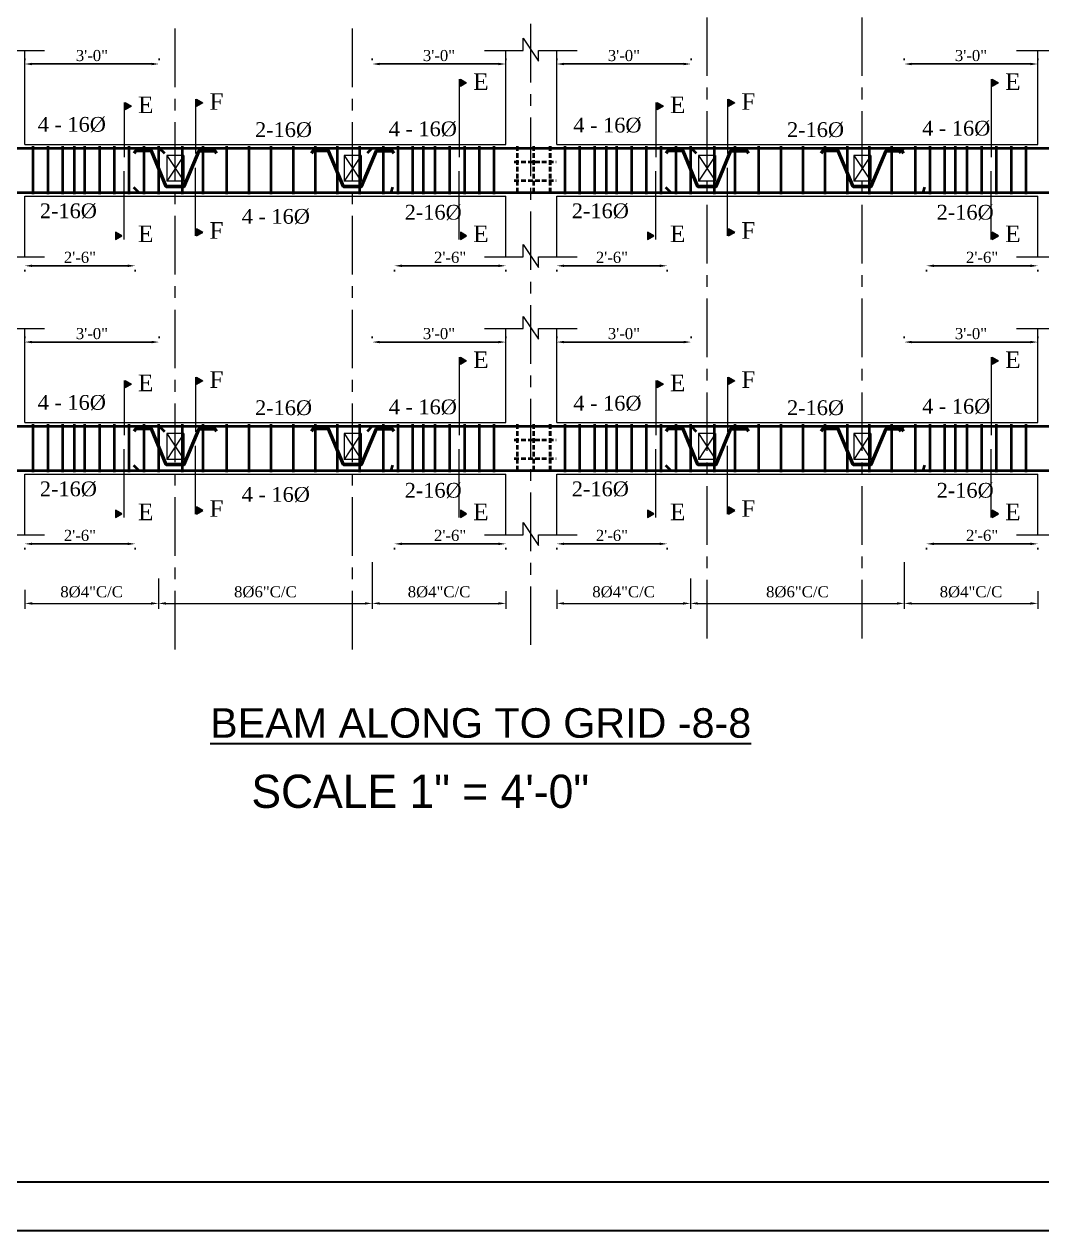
# Model space of a CAD drawing. Extents: x -2338379 to 930990, y -818978 to 106940.
# Drawn here: x 381987 to 382538, y -209148 to -208494 of the extents above; entities that cross this region are included whole.
import ezdxf

# ---------------------------------------------------------------- set-up
doc = ezdxf.new("R2010")
doc.units = 0
doc.header["$MEASUREMENT"] = 0
doc.header["$PDMODE"] = 34
for name, pattern in [('ACAD_ISO02W100', [15, 12, -3]), ('CENTER', [50.8, 31.75, -6.35, 6.35, -6.35]), ('DASHED', [0.75, 0.5, -0.25])]:
    doc.linetypes.add(name, pattern=pattern)
doc.layers.get('0').update_dxf_attribs({"linetype": 'CONTINUOUS', "lineweight": 30})
doc.layers.get('DEFPOINTS').update_dxf_attribs({"linetype": 'CONTINUOUS'})
for name, color, linetype, lineweight in [('BEAM', 1, 'DASHED', 18), ('Center', 11, 'CENTER', 15), ('Dimension', 35, 'CONTINUOUS', 9), ('HATCH', 3, 'CONTINUOUS', 15), ('rcc elevation', 253, 'CONTINUOUS', 18), ('rebar', 3, 'CONTINUOUS', 40), ('Structure', 2, 'CONTINUOUS', 50), ('TEXT', 7, 'CONTINUOUS', 30), ('WALL', 1, 'CONTINUOUS', 40)]:
    doc.layers.add(name, color=color, linetype=linetype, lineweight=lineweight)
doc.styles.add('AERIAL', font='arial.ttf', dxfattribs={"height": 10})
doc.styles.get("Standard").update_dxf_attribs({"font": 'times.ttf', "height": 6})
doc.styles.add('STYLUSBT', font='stylu.ttf', dxfattribs={"height": 9})
doc.dimstyles.new('Standard$0', dxfattribs={"dimtxt": 6, "dimasz": 4, "dimexe": 3, "dimexo": 6, "dimgap": 3, "dimtad": 1, "dimdec": 1, "dimzin": 0, "dimdsep": 46, "dimlunit": 4, "dimtxsty": 'Standard', "dimcen": 0.09, "dimclrd": 6, "dimclre": 6, "dimclrt": 7, "dimadec": 0, "dimazin": 0, "dimtfac": 1, "dimtdec": 1, "dimtix": 1, "dimtofl": 0, "dimtmove": 1, "dimatfit": 3, "dimfxl": 1, "dimtolj": 1, "dimtzin": 0, "dimlwd": 18, "dimlwe": 18, "dimarcsym": 0})

# ---------------------------------------------------------------- blocks, each defined once
blk = doc.blocks.new('*D289')
at = {"color": 6, "lineweight": 18, "transparency": 16777216}
for p, q in [((382059.46, -208794.81), (382059.46, -208811.24)), ((381987.06, -208800.96), (381987.06, -208811.24)), ((381991.06, -208808.24), (382055.46, -208808.24))]:
    blk.add_line(p, q, dxfattribs=at)
at = {"color": 6, "lineweight": 30, "transparency": 16777216}
for points in [[(381991.06, -208807.57), (381991.06, -208808.9), (381987.06, -208808.24)], [(382055.46, -208807.57), (382055.46, -208808.9), (382059.46, -208808.24)]]:
    blk.add_solid(points, dxfattribs=at)
at = {"layer": 'DEFPOINTS', "color": 0, "lineweight": 30, "transparency": 16777216}
for p in [(382059.46, -208788.81), (381987.06, -208794.96), (382059.46, -208808.24)]:
    blk.add_point(p, dxfattribs=at)
at = {"color": 7, "transparency": 16777216, "insert": (382023.26, -208802.06), "char_height": 6, "attachment_point": 5}
blk.add_mtext('\\A1;8%%c4"C/C', dxfattribs=at)
blk = doc.blocks.new('*D290')
at = {"color": 6, "lineweight": 18, "transparency": 16777216}
for p, q in [((382175.27, -208785.96), (382175.27, -208811.24)), ((382059.46, -208794.81), (382059.46, -208811.24)), ((382063.46, -208808.24), (382171.27, -208808.24))]:
    blk.add_line(p, q, dxfattribs=at)
at = {"color": 6, "lineweight": 30, "transparency": 16777216}
for points in [[(382063.46, -208807.57), (382063.46, -208808.9), (382059.46, -208808.24)], [(382171.27, -208807.57), (382171.27, -208808.9), (382175.27, -208808.24)]]:
    blk.add_solid(points, dxfattribs=at)
at = {"layer": 'DEFPOINTS', "color": 0, "lineweight": 30, "transparency": 16777216}
for p in [(382175.27, -208779.96), (382059.46, -208788.81), (382175.27, -208808.24)]:
    blk.add_point(p, dxfattribs=at)
at = {"color": 7, "transparency": 16777216, "insert": (382117.36, -208802.06), "char_height": 6, "attachment_point": 5}
blk.add_mtext('\\A1;8%%C6"C/C', dxfattribs=at)
blk = doc.blocks.new('*D291')
at = {"color": 6, "lineweight": 18, "transparency": 16777216}
for p, q in [((382175.27, -208785.96), (382175.27, -208811.24)), ((382247.56, -208801.63), (382247.56, -208811.24)), ((382179.27, -208808.24), (382243.56, -208808.24))]:
    blk.add_line(p, q, dxfattribs=at)
at = {"color": 6, "lineweight": 30, "transparency": 16777216}
for points in [[(382179.27, -208807.57), (382179.27, -208808.9), (382175.27, -208808.24)], [(382243.56, -208807.57), (382243.56, -208808.9), (382247.56, -208808.24)]]:
    blk.add_solid(points, dxfattribs=at)
at = {"layer": 'DEFPOINTS', "color": 0, "lineweight": 30, "transparency": 16777216}
for p in [(382175.27, -208779.96), (382247.56, -208795.63), (382247.56, -208808.24)]:
    blk.add_point(p, dxfattribs=at)
at = {"color": 7, "transparency": 16777216, "insert": (382211.42, -208802.06), "char_height": 6, "attachment_point": 5}
blk.add_mtext('\\A1;8%%C4"C/C', dxfattribs=at)
blk = doc.blocks.new('*D292')
at = {"layer": 'DEFPOINTS', "color": 0, "lineweight": 30, "transparency": 16777216}
for p in [(382059.8, -208666.62), (381987.05, -208673.46), (382059.8, -208673.46)]:
    blk.add_point(p, dxfattribs=at)
at = {"layer": 'TEXT', "color": 6, "lineweight": -2, "transparency": 16777216}
for p, q in [((381987.05, -208664.46), (381987.05, -208663.62)), ((381991.05, -208666.62), (382055.8, -208666.62)), ((382059.8, -208664.46), (382059.8, -208663.62))]:
    blk.add_line(p, q, dxfattribs=at)
at = {"layer": 'TEXT', "color": 6, "lineweight": 30, "transparency": 16777216}
for points in [[(381991.05, -208665.95), (381991.05, -208667.29), (381987.05, -208666.62)], [(382055.8, -208665.95), (382055.8, -208667.29), (382059.8, -208666.62)]]:
    blk.add_solid(points, dxfattribs=at)
at = {"layer": 'TEXT', "color": 7, "transparency": 16777216, "insert": (382023.42, -208662.07), "char_height": 6, "attachment_point": 5}
blk.add_mtext('\\A1;3\'-0"', dxfattribs=at)
blk = doc.blocks.new('*D293')
at = {"layer": 'DEFPOINTS', "color": 0, "lineweight": 30, "transparency": 16777216}
for p in [(381987.05, -208769.13), (382046.8, -208769.13), (382046.8, -208775.97)]:
    blk.add_point(p, dxfattribs=at)
at = {"layer": 'TEXT', "color": 6, "lineweight": -2, "transparency": 16777216}
for p, q in [((381987.05, -208778.13), (381987.05, -208778.97)), ((381991.05, -208775.97), (382042.8, -208775.97)), ((382046.8, -208778.13), (382046.8, -208778.97))]:
    blk.add_line(p, q, dxfattribs=at)
at = {"layer": 'TEXT', "color": 6, "lineweight": 30, "transparency": 16777216}
for points in [[(381991.05, -208775.3), (381991.05, -208776.64), (381987.05, -208775.97)], [(382042.8, -208775.3), (382042.8, -208776.64), (382046.8, -208775.97)]]:
    blk.add_solid(points, dxfattribs=at)
at = {"layer": 'TEXT', "color": 7, "transparency": 16777216, "insert": (382016.92, -208771.42), "char_height": 6, "attachment_point": 5}
blk.add_mtext('\\A1;2\'-6"', dxfattribs=at)
blk = doc.blocks.new('*D294')
at = {"layer": 'DEFPOINTS', "color": 0, "lineweight": 30, "transparency": 16777216}
for p in [(382247.53, -208666.62), (382175.27, -208673.46), (382247.53, -208673.46)]:
    blk.add_point(p, dxfattribs=at)
at = {"layer": 'TEXT', "color": 6, "lineweight": -2, "transparency": 16777216}
for p, q in [((382175.27, -208664.46), (382175.27, -208663.62)), ((382179.27, -208666.62), (382243.53, -208666.62)), ((382247.53, -208664.46), (382247.53, -208663.62))]:
    blk.add_line(p, q, dxfattribs=at)
at = {"layer": 'TEXT', "color": 6, "lineweight": 30, "transparency": 16777216}
for points in [[(382179.27, -208665.95), (382179.27, -208667.29), (382175.27, -208666.62)], [(382243.53, -208665.95), (382243.53, -208667.29), (382247.53, -208666.62)]]:
    blk.add_solid(points, dxfattribs=at)
at = {"layer": 'TEXT', "color": 7, "transparency": 16777216, "insert": (382211.4, -208662.07), "char_height": 6, "attachment_point": 5}
blk.add_mtext('\\A1;3\'-0"', dxfattribs=at)
blk = doc.blocks.new('*D295')
at = {"layer": 'DEFPOINTS', "color": 0, "lineweight": 30, "transparency": 16777216}
for p in [(382187.3, -208769.13), (382247.56, -208769.13), (382187.3, -208775.97)]:
    blk.add_point(p, dxfattribs=at)
at = {"layer": 'TEXT', "color": 6, "lineweight": -2, "transparency": 16777216}
for p, q in [((382187.3, -208778.13), (382187.3, -208778.97)), ((382243.56, -208775.97), (382191.3, -208775.97)), ((382247.56, -208778.13), (382247.56, -208778.97))]:
    blk.add_line(p, q, dxfattribs=at)
at = {"layer": 'TEXT', "color": 6, "lineweight": 30, "transparency": 16777216}
for points in [[(382191.3, -208775.3), (382191.3, -208776.64), (382187.3, -208775.97)], [(382243.56, -208775.3), (382243.56, -208776.64), (382247.56, -208775.97)]]:
    blk.add_solid(points, dxfattribs=at)
at = {"layer": 'TEXT', "color": 7, "transparency": 16777216, "insert": (382217.43, -208771.42), "char_height": 6, "attachment_point": 5}
blk.add_mtext('\\A1;2\'-6"', dxfattribs=at)
blk = doc.blocks.new('*D273')
at = {"color": 6, "lineweight": 18, "transparency": 16777216}
for p, q in [((382347.59, -208794.81), (382347.59, -208811.24)), ((382275.19, -208800.96), (382275.19, -208811.24)), ((382279.19, -208808.24), (382343.59, -208808.24))]:
    blk.add_line(p, q, dxfattribs=at)
at = {"color": 6, "lineweight": 30, "transparency": 16777216}
for points in [[(382279.19, -208807.57), (382279.19, -208808.9), (382275.19, -208808.24)], [(382343.59, -208807.57), (382343.59, -208808.9), (382347.59, -208808.24)]]:
    blk.add_solid(points, dxfattribs=at)
at = {"layer": 'DEFPOINTS', "color": 0, "lineweight": 30, "transparency": 16777216}
for p in [(382347.59, -208788.81), (382275.19, -208794.96), (382347.59, -208808.24)]:
    blk.add_point(p, dxfattribs=at)
at = {"color": 7, "transparency": 16777216, "insert": (382311.39, -208802.06), "char_height": 6, "attachment_point": 5}
blk.add_mtext('\\A1;8%%c4"C/C', dxfattribs=at)
blk = doc.blocks.new('*D274')
at = {"color": 6, "lineweight": 18, "transparency": 16777216}
for p, q in [((382463.4, -208785.96), (382463.4, -208811.24)), ((382347.59, -208794.81), (382347.59, -208811.24)), ((382351.59, -208808.24), (382459.4, -208808.24))]:
    blk.add_line(p, q, dxfattribs=at)
at = {"color": 6, "lineweight": 30, "transparency": 16777216}
for points in [[(382351.59, -208807.57), (382351.59, -208808.9), (382347.59, -208808.24)], [(382459.4, -208807.57), (382459.4, -208808.9), (382463.4, -208808.24)]]:
    blk.add_solid(points, dxfattribs=at)
at = {"layer": 'DEFPOINTS', "color": 0, "lineweight": 30, "transparency": 16777216}
for p in [(382463.4, -208779.96), (382347.59, -208788.81), (382463.4, -208808.24)]:
    blk.add_point(p, dxfattribs=at)
at = {"color": 7, "transparency": 16777216, "insert": (382405.5, -208802.06), "char_height": 6, "attachment_point": 5}
blk.add_mtext('\\A1;8%%C6"C/C', dxfattribs=at)
blk = doc.blocks.new('*D275')
at = {"color": 6, "lineweight": 18, "transparency": 16777216}
for p, q in [((382463.4, -208785.96), (382463.4, -208811.24)), ((382535.7, -208801.63), (382535.7, -208811.24)), ((382467.4, -208808.24), (382531.7, -208808.24))]:
    blk.add_line(p, q, dxfattribs=at)
at = {"color": 6, "lineweight": 30, "transparency": 16777216}
for points in [[(382467.4, -208807.57), (382467.4, -208808.9), (382463.4, -208808.24)], [(382531.7, -208807.57), (382531.7, -208808.9), (382535.7, -208808.24)]]:
    blk.add_solid(points, dxfattribs=at)
at = {"layer": 'DEFPOINTS', "color": 0, "lineweight": 30, "transparency": 16777216}
for p in [(382463.4, -208779.96), (382535.7, -208795.63), (382535.7, -208808.24)]:
    blk.add_point(p, dxfattribs=at)
at = {"color": 7, "transparency": 16777216, "insert": (382499.55, -208802.06), "char_height": 6, "attachment_point": 5}
blk.add_mtext('\\A1;8%%C4"C/C', dxfattribs=at)
blk = doc.blocks.new('*D276')
at = {"layer": 'DEFPOINTS', "color": 0, "lineweight": 30, "transparency": 16777216}
for p in [(382347.93, -208666.62), (382275.18, -208673.46), (382347.93, -208673.46)]:
    blk.add_point(p, dxfattribs=at)
at = {"layer": 'TEXT', "color": 6, "lineweight": -2, "transparency": 16777216}
for p, q in [((382275.18, -208664.46), (382275.18, -208663.62)), ((382279.18, -208666.62), (382343.93, -208666.62)), ((382347.93, -208664.46), (382347.93, -208663.62))]:
    blk.add_line(p, q, dxfattribs=at)
at = {"layer": 'TEXT', "color": 6, "lineweight": 30, "transparency": 16777216}
for points in [[(382279.18, -208665.95), (382279.18, -208667.29), (382275.18, -208666.62)], [(382343.93, -208665.95), (382343.93, -208667.29), (382347.93, -208666.62)]]:
    blk.add_solid(points, dxfattribs=at)
at = {"layer": 'TEXT', "color": 7, "transparency": 16777216, "insert": (382311.56, -208662.07), "char_height": 6, "attachment_point": 5}
blk.add_mtext('\\A1;3\'-0"', dxfattribs=at)
blk = doc.blocks.new('*D277')
at = {"layer": 'DEFPOINTS', "color": 0, "lineweight": 30, "transparency": 16777216}
for p in [(382275.18, -208769.13), (382334.93, -208769.13), (382334.93, -208775.97)]:
    blk.add_point(p, dxfattribs=at)
at = {"layer": 'TEXT', "color": 6, "lineweight": -2, "transparency": 16777216}
for p, q in [((382275.18, -208778.13), (382275.18, -208778.97)), ((382279.18, -208775.97), (382330.93, -208775.97)), ((382334.93, -208778.13), (382334.93, -208778.97))]:
    blk.add_line(p, q, dxfattribs=at)
at = {"layer": 'TEXT', "color": 6, "lineweight": 30, "transparency": 16777216}
for points in [[(382279.18, -208775.3), (382279.18, -208776.64), (382275.18, -208775.97)], [(382330.93, -208775.3), (382330.93, -208776.64), (382334.93, -208775.97)]]:
    blk.add_solid(points, dxfattribs=at)
at = {"layer": 'TEXT', "color": 7, "transparency": 16777216, "insert": (382305.06, -208771.42), "char_height": 6, "attachment_point": 5}
blk.add_mtext('\\A1;2\'-6"', dxfattribs=at)
blk = doc.blocks.new('*D278')
at = {"layer": 'DEFPOINTS', "color": 0, "lineweight": 30, "transparency": 16777216}
for p in [(382535.67, -208666.62), (382463.4, -208673.46), (382535.67, -208673.46)]:
    blk.add_point(p, dxfattribs=at)
at = {"layer": 'TEXT', "color": 6, "lineweight": -2, "transparency": 16777216}
for p, q in [((382463.4, -208664.46), (382463.4, -208663.62)), ((382467.4, -208666.62), (382531.67, -208666.62)), ((382535.67, -208664.46), (382535.67, -208663.62))]:
    blk.add_line(p, q, dxfattribs=at)
at = {"layer": 'TEXT', "color": 6, "lineweight": 30, "transparency": 16777216}
for points in [[(382467.4, -208665.95), (382467.4, -208667.29), (382463.4, -208666.62)], [(382531.67, -208665.95), (382531.67, -208667.29), (382535.67, -208666.62)]]:
    blk.add_solid(points, dxfattribs=at)
at = {"layer": 'TEXT', "color": 7, "transparency": 16777216, "insert": (382499.54, -208662.07), "char_height": 6, "attachment_point": 5}
blk.add_mtext('\\A1;3\'-0"', dxfattribs=at)
blk = doc.blocks.new('*D279')
at = {"layer": 'DEFPOINTS', "color": 0, "lineweight": 30, "transparency": 16777216}
for p in [(382475.43, -208769.13), (382535.7, -208769.13), (382475.43, -208775.97)]:
    blk.add_point(p, dxfattribs=at)
at = {"layer": 'TEXT', "color": 6, "lineweight": -2, "transparency": 16777216}
for p, q in [((382475.43, -208778.13), (382475.43, -208778.97)), ((382531.7, -208775.97), (382479.43, -208775.97)), ((382535.7, -208778.13), (382535.7, -208778.97))]:
    blk.add_line(p, q, dxfattribs=at)
at = {"layer": 'TEXT', "color": 6, "lineweight": 30, "transparency": 16777216}
for points in [[(382479.43, -208775.3), (382479.43, -208776.64), (382475.43, -208775.97)], [(382531.7, -208775.3), (382531.7, -208776.64), (382535.7, -208775.97)]]:
    blk.add_solid(points, dxfattribs=at)
at = {"layer": 'TEXT', "color": 7, "transparency": 16777216, "insert": (382505.56, -208771.42), "char_height": 6, "attachment_point": 5}
blk.add_mtext('\\A1;2\'-6"', dxfattribs=at)
blk = doc.blocks.new('*D639')
at = {"layer": 'DEFPOINTS', "color": 0, "lineweight": 30, "transparency": 16777216}
for p in [(382059.8, -208515.95), (381987.05, -208522.79), (382059.8, -208522.79)]:
    blk.add_point(p, dxfattribs=at)
at = {"layer": 'TEXT', "color": 6, "lineweight": -2, "transparency": 16777216}
for p, q in [((381987.05, -208513.79), (381987.05, -208512.95)), ((381991.05, -208515.95), (382055.8, -208515.95)), ((382059.8, -208513.79), (382059.8, -208512.95))]:
    blk.add_line(p, q, dxfattribs=at)
at = {"layer": 'TEXT', "color": 6, "lineweight": 30, "transparency": 16777216}
for points in [[(381991.05, -208515.28), (381991.05, -208516.62), (381987.05, -208515.95)], [(382055.8, -208515.28), (382055.8, -208516.62), (382059.8, -208515.95)]]:
    blk.add_solid(points, dxfattribs=at)
at = {"layer": 'TEXT', "color": 7, "transparency": 16777216, "insert": (382023.42, -208511.4), "char_height": 6, "attachment_point": 5}
blk.add_mtext('\\A1;3\'-0"', dxfattribs=at)
blk = doc.blocks.new('*D640')
at = {"layer": 'DEFPOINTS', "color": 0, "lineweight": 30, "transparency": 16777216}
for p in [(381987.05, -208618.46), (382046.8, -208618.46), (382046.8, -208625.3)]:
    blk.add_point(p, dxfattribs=at)
at = {"layer": 'TEXT', "color": 6, "lineweight": -2, "transparency": 16777216}
for p, q in [((381987.05, -208627.46), (381987.05, -208628.3)), ((381991.05, -208625.3), (382042.8, -208625.3)), ((382046.8, -208627.46), (382046.8, -208628.3))]:
    blk.add_line(p, q, dxfattribs=at)
at = {"layer": 'TEXT', "color": 6, "lineweight": 30, "transparency": 16777216}
for points in [[(381991.05, -208624.63), (381991.05, -208625.97), (381987.05, -208625.3)], [(382042.8, -208624.63), (382042.8, -208625.97), (382046.8, -208625.3)]]:
    blk.add_solid(points, dxfattribs=at)
at = {"layer": 'TEXT', "color": 7, "transparency": 16777216, "insert": (382016.92, -208620.75), "char_height": 6, "attachment_point": 5}
blk.add_mtext('\\A1;2\'-6"', dxfattribs=at)
blk = doc.blocks.new('*D641')
at = {"layer": 'DEFPOINTS', "color": 0, "lineweight": 30, "transparency": 16777216}
for p in [(382247.53, -208515.95), (382175.27, -208522.79), (382247.53, -208522.79)]:
    blk.add_point(p, dxfattribs=at)
at = {"layer": 'TEXT', "color": 6, "lineweight": -2, "transparency": 16777216}
for p, q in [((382175.27, -208513.79), (382175.27, -208512.95)), ((382179.27, -208515.95), (382243.53, -208515.95)), ((382247.53, -208513.79), (382247.53, -208512.95))]:
    blk.add_line(p, q, dxfattribs=at)
at = {"layer": 'TEXT', "color": 6, "lineweight": 30, "transparency": 16777216}
for points in [[(382179.27, -208515.28), (382179.27, -208516.62), (382175.27, -208515.95)], [(382243.53, -208515.28), (382243.53, -208516.62), (382247.53, -208515.95)]]:
    blk.add_solid(points, dxfattribs=at)
at = {"layer": 'TEXT', "color": 7, "transparency": 16777216, "insert": (382211.4, -208511.4), "char_height": 6, "attachment_point": 5}
blk.add_mtext('\\A1;3\'-0"', dxfattribs=at)
blk = doc.blocks.new('*D642')
at = {"layer": 'DEFPOINTS', "color": 0, "lineweight": 30, "transparency": 16777216}
for p in [(382187.3, -208618.46), (382247.56, -208618.46), (382187.3, -208625.3)]:
    blk.add_point(p, dxfattribs=at)
at = {"layer": 'TEXT', "color": 6, "lineweight": -2, "transparency": 16777216}
for p, q in [((382187.3, -208627.46), (382187.3, -208628.3)), ((382243.56, -208625.3), (382191.3, -208625.3)), ((382247.56, -208627.46), (382247.56, -208628.3))]:
    blk.add_line(p, q, dxfattribs=at)
at = {"layer": 'TEXT', "color": 6, "lineweight": 30, "transparency": 16777216}
for points in [[(382191.3, -208624.63), (382191.3, -208625.97), (382187.3, -208625.3)], [(382243.56, -208624.63), (382243.56, -208625.97), (382247.56, -208625.3)]]:
    blk.add_solid(points, dxfattribs=at)
at = {"layer": 'TEXT', "color": 7, "transparency": 16777216, "insert": (382217.43, -208620.75), "char_height": 6, "attachment_point": 5}
blk.add_mtext('\\A1;2\'-6"', dxfattribs=at)
blk = doc.blocks.new('*D643')
at = {"layer": 'DEFPOINTS', "color": 0, "lineweight": 30, "transparency": 16777216}
for p in [(382347.93, -208515.95), (382275.18, -208522.79), (382347.93, -208522.79)]:
    blk.add_point(p, dxfattribs=at)
at = {"layer": 'TEXT', "color": 6, "lineweight": -2, "transparency": 16777216}
for p, q in [((382275.18, -208513.79), (382275.18, -208512.95)), ((382279.18, -208515.95), (382343.93, -208515.95)), ((382347.93, -208513.79), (382347.93, -208512.95))]:
    blk.add_line(p, q, dxfattribs=at)
at = {"layer": 'TEXT', "color": 6, "lineweight": 30, "transparency": 16777216}
for points in [[(382279.18, -208515.28), (382279.18, -208516.62), (382275.18, -208515.95)], [(382343.93, -208515.28), (382343.93, -208516.62), (382347.93, -208515.95)]]:
    blk.add_solid(points, dxfattribs=at)
at = {"layer": 'TEXT', "color": 7, "transparency": 16777216, "insert": (382311.56, -208511.4), "char_height": 6, "attachment_point": 5}
blk.add_mtext('\\A1;3\'-0"', dxfattribs=at)
blk = doc.blocks.new('*D644')
at = {"layer": 'DEFPOINTS', "color": 0, "lineweight": 30, "transparency": 16777216}
for p in [(382275.18, -208618.46), (382334.93, -208618.46), (382334.93, -208625.3)]:
    blk.add_point(p, dxfattribs=at)
at = {"layer": 'TEXT', "color": 6, "lineweight": -2, "transparency": 16777216}
for p, q in [((382275.18, -208627.46), (382275.18, -208628.3)), ((382279.18, -208625.3), (382330.93, -208625.3)), ((382334.93, -208627.46), (382334.93, -208628.3))]:
    blk.add_line(p, q, dxfattribs=at)
at = {"layer": 'TEXT', "color": 6, "lineweight": 30, "transparency": 16777216}
for points in [[(382279.18, -208624.63), (382279.18, -208625.97), (382275.18, -208625.3)], [(382330.93, -208624.63), (382330.93, -208625.97), (382334.93, -208625.3)]]:
    blk.add_solid(points, dxfattribs=at)
at = {"layer": 'TEXT', "color": 7, "transparency": 16777216, "insert": (382305.06, -208620.75), "char_height": 6, "attachment_point": 5}
blk.add_mtext('\\A1;2\'-6"', dxfattribs=at)
blk = doc.blocks.new('*D645')
at = {"layer": 'DEFPOINTS', "color": 0, "lineweight": 30, "transparency": 16777216}
for p in [(382535.67, -208515.95), (382463.4, -208522.79), (382535.67, -208522.79)]:
    blk.add_point(p, dxfattribs=at)
at = {"layer": 'TEXT', "color": 6, "lineweight": -2, "transparency": 16777216}
for p, q in [((382463.4, -208513.79), (382463.4, -208512.95)), ((382467.4, -208515.95), (382531.67, -208515.95)), ((382535.67, -208513.79), (382535.67, -208512.95))]:
    blk.add_line(p, q, dxfattribs=at)
at = {"layer": 'TEXT', "color": 6, "lineweight": 30, "transparency": 16777216}
for points in [[(382467.4, -208515.28), (382467.4, -208516.62), (382463.4, -208515.95)], [(382531.67, -208515.28), (382531.67, -208516.62), (382535.67, -208515.95)]]:
    blk.add_solid(points, dxfattribs=at)
at = {"layer": 'TEXT', "color": 7, "transparency": 16777216, "insert": (382499.54, -208511.4), "char_height": 6, "attachment_point": 5}
blk.add_mtext('\\A1;3\'-0"', dxfattribs=at)
blk = doc.blocks.new('*D646')
at = {"layer": 'DEFPOINTS', "color": 0, "lineweight": 30, "transparency": 16777216}
for p in [(382475.43, -208618.46), (382535.7, -208618.46), (382475.43, -208625.3)]:
    blk.add_point(p, dxfattribs=at)
at = {"layer": 'TEXT', "color": 6, "lineweight": -2, "transparency": 16777216}
for p, q in [((382475.43, -208627.46), (382475.43, -208628.3)), ((382531.7, -208625.3), (382479.43, -208625.3)), ((382535.7, -208627.46), (382535.7, -208628.3))]:
    blk.add_line(p, q, dxfattribs=at)
at = {"layer": 'TEXT', "color": 6, "lineweight": 30, "transparency": 16777216}
for points in [[(382479.43, -208624.63), (382479.43, -208625.97), (382475.43, -208625.3)], [(382531.7, -208624.63), (382531.7, -208625.97), (382535.7, -208625.3)]]:
    blk.add_solid(points, dxfattribs=at)
at = {"layer": 'TEXT', "color": 7, "transparency": 16777216, "insert": (382505.56, -208620.75), "char_height": 6, "attachment_point": 5}
blk.add_mtext('\\A1;2\'-6"', dxfattribs=at)

msp = doc.modelspace()

# ---------------------------------------------------------------- hatches: boundary and pattern name
at = {"layer": 'HATCH', "ltscale": 0.5}
for points in [[(382222.97, -208528.16), (382222.97, -208524.21), (382226.38, -208526.18)], [(382511.1, -208528.16), (382511.1, -208524.21), (382514.52, -208526.18)], [(382041.43, -208540.74), (382041.43, -208536.79), (382044.85, -208538.76)], [(382080.08, -208538.92), (382080.08, -208534.97), (382083.49, -208536.94)], [(382329.56, -208540.74), (382329.56, -208536.79), (382332.98, -208538.76)], [(382368.21, -208538.92), (382368.21, -208534.97), (382371.63, -208536.94)], [(382036.23, -208607.02), (382036.23, -208610.97), (382039.65, -208609)], [(382080.08, -208605.2), (382080.08, -208609.15), (382083.49, -208607.17)], [(382222.97, -208607.02), (382222.97, -208610.97), (382226.38, -208609)], [(382324.36, -208607.02), (382324.36, -208610.97), (382327.78, -208609)], [(382368.21, -208605.2), (382368.21, -208609.15), (382371.63, -208607.17)], [(382511.1, -208607.02), (382511.1, -208610.97), (382514.52, -208609)], [(382222.97, -208678.82), (382222.97, -208674.88), (382226.38, -208676.85)], [(382511.1, -208678.82), (382511.1, -208674.88), (382514.52, -208676.85)], [(382041.43, -208691.41), (382041.43, -208687.46), (382044.85, -208689.43)], [(382080.08, -208689.58), (382080.08, -208685.64), (382083.49, -208687.61)], [(382329.56, -208691.41), (382329.56, -208687.46), (382332.98, -208689.43)], [(382368.21, -208689.58), (382368.21, -208685.64), (382371.63, -208687.61)], [(382036.23, -208757.69), (382036.23, -208761.64), (382039.65, -208759.67)], [(382080.08, -208755.87), (382080.08, -208759.82), (382083.49, -208757.84)], [(382222.97, -208757.69), (382222.97, -208761.64), (382226.38, -208759.67)], [(382324.36, -208757.69), (382324.36, -208761.64), (382327.78, -208759.67)], [(382368.21, -208755.87), (382368.21, -208759.82), (382371.63, -208757.84)], [(382511.1, -208757.69), (382511.1, -208761.64), (382514.52, -208759.67)]]:
    msp.add_hatch(color=256, dxfattribs=at).paths.add_polyline_path(points)

# ---------------------------------------------------------------- linework, layer by layer
at = {"color": 3}
for points in [[(381440.54, -206666.63), (384925.34, -206666.63), (384925.34, -209148.23), (381440.54, -209148.23)], [(381519.74, -206693.03), (384898.94, -206693.03), (384898.94, -209121.83), (381519.74, -209121.83)]]:
    msp.add_lwpolyline(points, close=True, dxfattribs=at)
at = {"layer": 'BEAM', "linetype": 'ACAD_ISO02W100', "ltscale": 5}
for p, q in [((382064.02, -208565.5), (382064.02, -208579.5)), ((382073.22, -208565.5), (382073.22, -208579.5)), ((382160.02, -208565.5), (382160.02, -208579.5)), ((382169.22, -208565.5), (382169.22, -208579.5)), ((382352.02, -208565.5), (382352.02, -208579.5)), ((382361.22, -208565.5), (382361.22, -208579.5)), ((382436.02, -208565.5), (382436.02, -208579.5)), ((382445.22, -208565.5), (382445.22, -208579.5)), ((382064.02, -208716.17), (382064.02, -208730.17)), ((382073.22, -208716.17), (382073.22, -208730.17)), ((382160.02, -208716.17), (382160.02, -208730.17)), ((382169.22, -208716.17), (382169.22, -208730.17)), ((382352.02, -208716.17), (382352.02, -208730.17)), ((382361.22, -208716.17), (382361.22, -208730.17)), ((382436.02, -208716.17), (382436.02, -208730.17)), ((382445.22, -208716.17), (382445.22, -208730.17))]:
    msp.add_line(p, q, dxfattribs=at)
at = {"layer": 'Center'}
for p, q in [((382068.57, -208833.22), (382068.57, -208298.19)), ((382164.57, -208833.22), (382164.57, -208298.19)), ((382261.18, -208830.77), (382261.18, -208298.19)), ((382356.57, -208827.22), (382356.57, -208298.19)), ((382440.57, -208827.22), (382440.57, -208298.19))]:
    msp.add_line(p, q, dxfattribs=at)
at = {"layer": 'Dimension', "ltscale": 0.5}
for p, q in [((382222.34, -208524.18), (382222.34, -208566.35)), ((382510.47, -208524.18), (382510.47, -208566.35)), ((382040.8, -208536.8), (382040.8, -208566.35)), ((382079.45, -208534.98), (382079.45, -208564.53)), ((382328.93, -208536.8), (382328.93, -208566.35)), ((382367.58, -208534.98), (382367.58, -208564.53)), ((382040.8, -208610.96), (382040.8, -208574.01)), ((382079.45, -208609.14), (382079.45, -208572.19)), ((382222.34, -208610.96), (382222.34, -208574.01)), ((382328.93, -208610.96), (382328.93, -208574.01)), ((382367.58, -208609.14), (382367.58, -208572.19)), ((382510.47, -208610.96), (382510.47, -208574.01)), ((382222.34, -208674.85), (382222.34, -208717.02)), ((382510.47, -208674.85), (382510.47, -208717.02)), ((382040.8, -208687.47), (382040.8, -208717.02)), ((382079.45, -208685.65), (382079.45, -208715.19)), ((382328.93, -208687.47), (382328.93, -208717.02)), ((382367.58, -208685.65), (382367.58, -208715.19)), ((382040.8, -208761.63), (382040.8, -208724.68)), ((382079.45, -208759.81), (382079.45, -208722.86)), ((382222.34, -208761.63), (382222.34, -208724.68)), ((382328.93, -208761.63), (382328.93, -208724.68)), ((382367.58, -208759.81), (382367.58, -208722.86)), ((382510.47, -208761.63), (382510.47, -208724.68))]:
    msp.add_line(p, q, dxfattribs=at)
at = {"layer": 'Dimension', "linetype": 'ACAD_ISO02W100', "ltscale": 125}
for p, q in [((382073.22, -208565.5), (382064.02, -208565.5)), ((382064.02, -208565.5), (382073.22, -208579.5)), ((382073.22, -208565.5), (382064.02, -208579.5)), ((382169.22, -208565.5), (382160.02, -208565.5)), ((382160.02, -208565.5), (382169.22, -208579.5)), ((382169.22, -208565.5), (382160.02, -208579.5)), ((382361.22, -208565.5), (382352.02, -208565.5)), ((382352.02, -208565.5), (382361.22, -208579.5)), ((382361.22, -208565.5), (382352.02, -208579.5)), ((382445.22, -208565.5), (382436.02, -208565.5)), ((382436.02, -208565.5), (382445.22, -208579.5)), ((382445.22, -208565.5), (382436.02, -208579.5)), ((382073.22, -208579.5), (382064.02, -208579.5)), ((382169.22, -208579.5), (382160.02, -208579.5)), ((382361.22, -208579.5), (382352.02, -208579.5)), ((382445.22, -208579.5), (382436.02, -208579.5)), ((382073.22, -208716.17), (382064.02, -208716.17)), ((382064.02, -208716.17), (382073.22, -208730.17)), ((382073.22, -208716.17), (382064.02, -208730.17)), ((382169.22, -208716.17), (382160.02, -208716.17)), ((382160.02, -208716.17), (382169.22, -208730.17)), ((382169.22, -208716.17), (382160.02, -208730.17)), ((382361.22, -208716.17), (382352.02, -208716.17)), ((382352.02, -208716.17), (382361.22, -208730.17)), ((382361.22, -208716.17), (382352.02, -208730.17)), ((382445.22, -208716.17), (382436.02, -208716.17)), ((382436.02, -208716.17), (382445.22, -208730.17)), ((382445.22, -208716.17), (382436.02, -208730.17)), ((382073.22, -208730.17), (382064.02, -208730.17)), ((382169.22, -208730.17), (382160.02, -208730.17)), ((382361.22, -208730.17), (382352.02, -208730.17)), ((382445.22, -208730.17), (382436.02, -208730.17))]:
    msp.add_line(p, q, dxfattribs=at)
at = {"layer": 'Dimension'}
for points in [[(381947.64, -208508.58), (381968.43, -208508.58), (381968.43, -208502.02), (381976.82, -208514.41), (381976.82, -208508.58), (381997.79, -208508.58)], [(382236.13, -208508.58), (382256.91, -208508.58), (382256.91, -208502.02), (382265.3, -208514.41), (382265.3, -208508.58), (382286.27, -208508.58)], [(382524.26, -208508.58), (382545.05, -208508.58), (382545.05, -208502.02), (382553.43, -208514.41), (382553.43, -208508.58), (382574.4, -208508.58)], [(381947.64, -208620.37), (381968.43, -208620.37), (381968.43, -208613.82), (381976.82, -208626.2), (381976.82, -208620.37), (381997.79, -208620.37)], [(382236.13, -208620.37), (382256.91, -208620.37), (382256.91, -208613.82), (382265.3, -208626.2), (382265.3, -208620.37), (382286.27, -208620.37)], [(382524.26, -208620.37), (382545.05, -208620.37), (382545.05, -208613.82), (382553.43, -208626.2), (382553.43, -208620.37), (382574.4, -208620.37)], [(381947.64, -208659.25), (381968.43, -208659.25), (381968.43, -208652.69), (381976.82, -208665.08), (381976.82, -208659.25), (381997.79, -208659.25)], [(382236.13, -208659.25), (382256.91, -208659.25), (382256.91, -208652.69), (382265.3, -208665.08), (382265.3, -208659.25), (382286.27, -208659.25)], [(382524.26, -208659.25), (382545.05, -208659.25), (382545.05, -208652.69), (382553.43, -208665.08), (382553.43, -208659.25), (382574.4, -208659.25)], [(381947.64, -208771.04), (381968.43, -208771.04), (381968.43, -208764.48), (381976.82, -208776.87), (381976.82, -208771.04), (381997.79, -208771.04)], [(382236.13, -208771.04), (382256.91, -208771.04), (382256.91, -208764.48), (382265.3, -208776.87), (382265.3, -208771.04), (382286.27, -208771.04)], [(382524.26, -208771.04), (382545.05, -208771.04), (382545.05, -208764.48), (382553.43, -208776.87), (382553.43, -208771.04), (382574.4, -208771.04)]]:
    msp.add_lwpolyline(points, dxfattribs=at)
at = {"layer": 'Dimension', "ltscale": 0.5}
for points in [[(382226.38, -208526.18), (382222.97, -208528.16), (382222.97, -208524.21)], [(382514.52, -208526.18), (382511.1, -208528.16), (382511.1, -208524.21)], [(382044.85, -208538.76), (382041.43, -208540.74), (382041.43, -208536.79)], [(382083.49, -208536.94), (382080.08, -208538.92), (382080.08, -208534.97)], [(382332.98, -208538.76), (382329.56, -208540.74), (382329.56, -208536.79)], [(382371.63, -208536.94), (382368.21, -208538.92), (382368.21, -208534.97)], [(382039.65, -208609), (382036.23, -208607.02), (382036.23, -208610.97)], [(382083.49, -208607.17), (382080.08, -208605.2), (382080.08, -208609.15)], [(382226.38, -208609), (382222.97, -208607.02), (382222.97, -208610.97)], [(382327.78, -208609), (382324.36, -208607.02), (382324.36, -208610.97)], [(382371.63, -208607.17), (382368.21, -208605.2), (382368.21, -208609.15)], [(382514.52, -208609), (382511.1, -208607.02), (382511.1, -208610.97)], [(382226.38, -208676.85), (382222.97, -208678.82), (382222.97, -208674.88)], [(382514.52, -208676.85), (382511.1, -208678.82), (382511.1, -208674.88)], [(382044.85, -208689.43), (382041.43, -208691.41), (382041.43, -208687.46)], [(382083.49, -208687.61), (382080.08, -208689.58), (382080.08, -208685.64)], [(382332.98, -208689.43), (382329.56, -208691.41), (382329.56, -208687.46)], [(382371.63, -208687.61), (382368.21, -208689.58), (382368.21, -208685.64)], [(382039.65, -208759.67), (382036.23, -208757.69), (382036.23, -208761.64)], [(382083.49, -208757.84), (382080.08, -208755.87), (382080.08, -208759.82)], [(382226.38, -208759.67), (382222.97, -208757.69), (382222.97, -208761.64)], [(382327.78, -208759.67), (382324.36, -208757.69), (382324.36, -208761.64)], [(382371.63, -208757.84), (382368.21, -208755.87), (382368.21, -208759.82)], [(382514.52, -208759.67), (382511.1, -208757.69), (382511.1, -208761.64)]]:
    msp.add_lwpolyline(points, close=True, dxfattribs=at)
at = {"layer": 'rcc elevation', "ltscale": 20}
for p, q in [((381987.05, -208559.5), (381987.05, -208508.58)), ((381987.05, -208559.5), (381987.05, -208508.58)), ((382247.53, -208559.5), (382247.53, -208508.58)), ((382275.18, -208559.5), (382275.18, -208508.58)), ((382275.18, -208559.5), (382275.18, -208508.58)), ((382535.67, -208559.5), (382535.67, -208508.58)), ((381987.05, -208559.5), (382247.53, -208559.5)), ((382275.18, -208559.5), (382535.67, -208559.5)), ((381987.05, -208587.5), (382247.53, -208587.5)), ((381987.05, -208620.37), (381987.05, -208587.5)), ((381987.05, -208620.37), (381987.05, -208587.5)), ((382247.53, -208620.37), (382247.53, -208587.5)), ((382275.18, -208587.5), (382535.67, -208587.5)), ((382275.18, -208620.37), (382275.18, -208587.5)), ((382275.18, -208620.37), (382275.18, -208587.5)), ((382535.67, -208620.37), (382535.67, -208587.5)), ((381987.05, -208710.16), (381987.05, -208659.25)), ((381987.05, -208710.16), (381987.05, -208659.25)), ((382247.53, -208710.16), (382247.53, -208659.25)), ((382275.18, -208710.16), (382275.18, -208659.25)), ((382275.18, -208710.16), (382275.18, -208659.25)), ((382535.67, -208710.16), (382535.67, -208659.25)), ((381987.05, -208710.16), (382247.53, -208710.16)), ((382275.18, -208710.16), (382535.67, -208710.16)), ((381987.05, -208738.16), (382247.53, -208738.16)), ((381987.05, -208771.04), (381987.05, -208738.16)), ((381987.05, -208771.04), (381987.05, -208738.16)), ((382247.53, -208771.04), (382247.53, -208738.16)), ((382275.18, -208738.16), (382535.67, -208738.16)), ((382275.18, -208771.04), (382275.18, -208738.16)), ((382275.18, -208771.04), (382275.18, -208738.16)), ((382535.67, -208771.04), (382535.67, -208738.16))]:
    msp.add_line(p, q, dxfattribs=at)
at = {"layer": 'rebar', "ltscale": 20}
for p, q in [((381678.24, -208561.5), (382844.14, -208561.5)), ((382059.8, -208561.5), (382062.65, -208564.35)), ((382175.27, -208561.5), (382172.42, -208564.35)), ((382347.93, -208561.5), (382350.78, -208564.35)), ((382463.4, -208561.5), (382460.55, -208564.35)), ((382045.95, -208582.65), (382048.8, -208585.5)), ((382186.15, -208582.65), (382185.3, -208585.5)), ((382334.08, -208582.65), (382336.93, -208585.5)), ((382474.28, -208582.65), (382473.43, -208585.5)), ((381675.61, -208585.5), (382846.77, -208585.5)), ((381678.24, -208712.16), (382844.14, -208712.16)), ((382059.8, -208712.16), (382062.65, -208715.01)), ((382175.27, -208712.16), (382172.42, -208715.01)), ((382347.93, -208712.16), (382350.78, -208715.01)), ((382463.4, -208712.16), (382460.55, -208715.01)), ((382045.95, -208733.31), (382048.8, -208736.16)), ((382186.15, -208733.31), (382185.3, -208736.16)), ((382334.08, -208733.31), (382336.93, -208736.16)), ((382474.28, -208733.31), (382473.43, -208736.16)), ((381675.61, -208736.16), (382846.77, -208736.16))]:
    msp.add_line(p, q, dxfattribs=at)
at = {"layer": 'rebar', "ltscale": 5}
for p, q in [((381991.46, -208560.5), (381991.46, -208586.5)), ((381999.46, -208560.5), (381999.46, -208586.5)), ((382007.46, -208560.5), (382007.46, -208586.5)), ((382013.79, -208560.5), (382013.79, -208586.5)), ((382019.46, -208560.5), (382019.46, -208586.5)), ((382027.46, -208560.5), (382027.46, -208586.5)), ((382035.46, -208560.5), (382035.46, -208586.5)), ((382043.46, -208560.5), (382043.46, -208586.5)), ((382051.46, -208560.5), (382051.46, -208586.5)), ((382059.46, -208560.5), (382059.46, -208586.5)), ((382072.34, -208560.5), (382072.34, -208586.5)), ((382083.46, -208560.5), (382083.46, -208586.5)), ((382096.34, -208560.5), (382096.34, -208586.5)), ((382108.34, -208560.5), (382108.34, -208586.5)), ((382120.34, -208560.5), (382120.34, -208586.5)), ((382132.34, -208560.5), (382132.34, -208586.5)), ((382144.34, -208560.5), (382144.34, -208586.5)), ((382156.34, -208560.5), (382156.34, -208586.5)), ((382168.34, -208560.5), (382168.34, -208586.5)), ((382181.13, -208560.5), (382181.13, -208586.5)), ((382189.13, -208560.5), (382189.13, -208586.5)), ((382197.13, -208560.5), (382197.13, -208586.5)), ((382202.85, -208560.5), (382202.85, -208586.5)), ((382209.13, -208560.5), (382209.13, -208586.5)), ((382217.13, -208560.5), (382217.13, -208586.5)), ((382225.13, -208560.5), (382225.13, -208586.5)), ((382233.13, -208560.5), (382233.13, -208586.5)), ((382241.13, -208560.5), (382241.13, -208586.5)), ((382279.59, -208560.5), (382279.59, -208586.5)), ((382287.59, -208560.5), (382287.59, -208586.5)), ((382295.59, -208560.5), (382295.59, -208586.5)), ((382301.93, -208560.5), (382301.93, -208586.5)), ((382307.59, -208560.5), (382307.59, -208586.5)), ((382315.59, -208560.5), (382315.59, -208586.5)), ((382323.59, -208560.5), (382323.59, -208586.5)), ((382331.59, -208560.5), (382331.59, -208586.5)), ((382339.59, -208560.5), (382339.59, -208586.5)), ((382347.59, -208560.5), (382347.59, -208586.5)), ((382360.47, -208560.5), (382360.47, -208586.5)), ((382371.59, -208560.5), (382371.59, -208586.5)), ((382384.47, -208560.5), (382384.47, -208586.5)), ((382396.47, -208560.5), (382396.47, -208586.5)), ((382408.47, -208560.5), (382408.47, -208586.5)), ((382420.47, -208560.5), (382420.47, -208586.5)), ((382432.47, -208560.5), (382432.47, -208586.5)), ((382444.47, -208560.5), (382444.47, -208586.5)), ((382456.47, -208560.5), (382456.47, -208586.5)), ((382469.26, -208560.5), (382469.26, -208586.5)), ((382477.26, -208560.5), (382477.26, -208586.5)), ((382485.26, -208560.5), (382485.26, -208586.5)), ((382490.98, -208560.5), (382490.98, -208586.5)), ((382497.26, -208560.5), (382497.26, -208586.5)), ((382505.26, -208560.5), (382505.26, -208586.5)), ((382513.26, -208560.5), (382513.26, -208586.5)), ((382521.26, -208560.5), (382521.26, -208586.5)), ((382529.26, -208560.5), (382529.26, -208586.5)), ((381991.46, -208711.16), (381991.46, -208737.16)), ((381999.46, -208711.16), (381999.46, -208737.16)), ((382007.46, -208711.16), (382007.46, -208737.16)), ((382013.79, -208711.16), (382013.79, -208737.16)), ((382019.46, -208711.16), (382019.46, -208737.16)), ((382027.46, -208711.16), (382027.46, -208737.16)), ((382035.46, -208711.16), (382035.46, -208737.16)), ((382043.46, -208711.16), (382043.46, -208737.16)), ((382051.46, -208711.16), (382051.46, -208737.16)), ((382059.46, -208711.16), (382059.46, -208737.16)), ((382072.34, -208711.16), (382072.34, -208737.16)), ((382083.46, -208711.16), (382083.46, -208737.16)), ((382096.34, -208711.16), (382096.34, -208737.16)), ((382108.34, -208711.16), (382108.34, -208737.16)), ((382120.34, -208711.16), (382120.34, -208737.16)), ((382132.34, -208711.16), (382132.34, -208737.16)), ((382144.34, -208711.16), (382144.34, -208737.16)), ((382156.34, -208711.16), (382156.34, -208737.16)), ((382168.34, -208711.16), (382168.34, -208737.16)), ((382181.13, -208711.16), (382181.13, -208737.16)), ((382189.13, -208711.16), (382189.13, -208737.16)), ((382197.13, -208711.16), (382197.13, -208737.16)), ((382202.85, -208711.16), (382202.85, -208737.16)), ((382209.13, -208711.16), (382209.13, -208737.16)), ((382217.13, -208711.16), (382217.13, -208737.16)), ((382225.13, -208711.16), (382225.13, -208737.16)), ((382233.13, -208711.16), (382233.13, -208737.16)), ((382241.13, -208711.16), (382241.13, -208737.16)), ((382279.59, -208711.16), (382279.59, -208737.16)), ((382287.59, -208711.16), (382287.59, -208737.16)), ((382295.59, -208711.16), (382295.59, -208737.16)), ((382301.93, -208711.16), (382301.93, -208737.16)), ((382307.59, -208711.16), (382307.59, -208737.16)), ((382315.59, -208711.16), (382315.59, -208737.16)), ((382323.59, -208711.16), (382323.59, -208737.16)), ((382331.59, -208711.16), (382331.59, -208737.16)), ((382339.59, -208711.16), (382339.59, -208737.16)), ((382347.59, -208711.16), (382347.59, -208737.16)), ((382360.47, -208711.16), (382360.47, -208737.16)), ((382371.59, -208711.16), (382371.59, -208737.16)), ((382384.47, -208711.16), (382384.47, -208737.16)), ((382396.47, -208711.16), (382396.47, -208737.16)), ((382408.47, -208711.16), (382408.47, -208737.16)), ((382420.47, -208711.16), (382420.47, -208737.16)), ((382432.47, -208711.16), (382432.47, -208737.16)), ((382444.47, -208711.16), (382444.47, -208737.16)), ((382456.47, -208711.16), (382456.47, -208737.16)), ((382469.26, -208711.16), (382469.26, -208737.16)), ((382477.26, -208711.16), (382477.26, -208737.16)), ((382485.26, -208711.16), (382485.26, -208737.16)), ((382490.98, -208711.16), (382490.98, -208737.16)), ((382497.26, -208711.16), (382497.26, -208737.16)), ((382505.26, -208711.16), (382505.26, -208737.16)), ((382513.26, -208711.16), (382513.26, -208737.16)), ((382521.26, -208711.16), (382521.26, -208737.16)), ((382529.26, -208711.16), (382529.26, -208737.16))]:
    msp.add_line(p, q, dxfattribs=at)
at = {"layer": 'rebar', "linetype": 'DASHED', "ltscale": 5}
for p, q in [((382253.66, -208560.5), (382253.66, -208586.5)), ((382262.53, -208560.5), (382262.53, -208586.5)), ((382271.48, -208560.5), (382271.48, -208586.5)), ((382271.57, -208560.5), (382271.57, -208586.5)), ((382252.18, -208568.95), (382274.86, -208568.95)), ((382252.18, -208579.12), (382274.86, -208579.12)), ((382253.66, -208711.16), (382253.66, -208737.16)), ((382262.53, -208711.16), (382262.53, -208737.16)), ((382271.48, -208711.16), (382271.48, -208737.16)), ((382271.57, -208711.16), (382271.57, -208737.16)), ((382252.18, -208719.62), (382274.86, -208719.62)), ((382252.18, -208729.79), (382274.86, -208729.79))]:
    msp.add_line(p, q, dxfattribs=at)
at = {"layer": 'Structure'}
for points in [[(382073.46, -208582.27), (382063.68, -208582.27), (382055.63, -208562.97), (382047.26, -208562.97), (382046.19, -208564.2)], [(382063.68, -208582.27), (382073.46, -208582.27), (382081.51, -208562.97), (382089.88, -208562.97), (382090.95, -208564.2)], [(382169.46, -208582.27), (382159.68, -208582.27), (382151.63, -208562.97), (382143.26, -208562.97), (382142.19, -208564.2)], [(382159.68, -208582.27), (382169.46, -208582.27), (382177.51, -208562.97), (382185.88, -208562.97), (382186.95, -208564.2)], [(382361.46, -208582.27), (382351.68, -208582.27), (382343.63, -208562.97), (382335.26, -208562.97), (382334.19, -208564.2)], [(382351.68, -208582.27), (382361.46, -208582.27), (382369.51, -208562.97), (382377.88, -208562.97), (382378.95, -208564.2)], [(382445.46, -208582.27), (382435.68, -208582.27), (382427.63, -208562.97), (382419.26, -208562.97), (382418.19, -208564.2)], [(382435.68, -208582.27), (382445.46, -208582.27), (382453.51, -208562.97), (382461.88, -208562.97), (382462.95, -208564.2)], [(382073.46, -208732.94), (382063.68, -208732.94), (382055.63, -208713.64), (382047.26, -208713.64), (382046.19, -208714.87)], [(382063.68, -208732.94), (382073.46, -208732.94), (382081.51, -208713.64), (382089.88, -208713.64), (382090.95, -208714.87)], [(382169.46, -208732.94), (382159.68, -208732.94), (382151.63, -208713.64), (382143.26, -208713.64), (382142.19, -208714.87)], [(382159.68, -208732.94), (382169.46, -208732.94), (382177.51, -208713.64), (382185.88, -208713.64), (382186.95, -208714.87)], [(382361.46, -208732.94), (382351.68, -208732.94), (382343.63, -208713.64), (382335.26, -208713.64), (382334.19, -208714.87)], [(382351.68, -208732.94), (382361.46, -208732.94), (382369.51, -208713.64), (382377.88, -208713.64), (382378.95, -208714.87)], [(382445.46, -208732.94), (382435.68, -208732.94), (382427.63, -208713.64), (382419.26, -208713.64), (382418.19, -208714.87)], [(382435.68, -208732.94), (382445.46, -208732.94), (382453.51, -208713.64), (382461.88, -208713.64), (382462.95, -208714.87)]]:
    msp.add_lwpolyline(points, dxfattribs=at)

# ---------------------------------------------------------------- texts
at = {"layer": 'TEXT', "style": 'AERIAL'}
msp.add_text('%%UBEAM ALONG TO GRID -8-8', height=16, dxfattribs=at).set_placement((382087.46, -208881.03))
at = {"layer": 'TEXT', "attachment_point": 1}
for s, insert, char_height, width in [('{\\fTimes New Roman|b0|i0|c0|p18;E}', (382229.97, -208521.01), 9, 1356.5327), ('{\\fTimes New Roman|b0|i0|c0|p18;E}', (382518.1, -208521.01), 9, 1356.5327), ('{\\fTimes New Roman|b0|i0|c0|p18;E}', (382048.43, -208533.59), 9, 1356.5327), ('{\\fTimes New Roman|b0|i0|c0|p18;F}', (382087.08, -208531.77), 9, 1356.5327), ('{\\fTimes New Roman|b0|i0|c0|p18;E}', (382336.56, -208533.59), 9, 1356.5327), ('{\\fTimes New Roman|b0|i0|c0|p18;F}', (382375.21, -208531.77), 9, 1356.5327), ('2-16%%C ', (382111.77, -208547.5), 8, 1404.5327), ('2-16%%C ', (382399.9, -208547.5), 8, 1404.5327), ('2-16%%C ', (381995.23, -208591.49), 8, 1356.5327), ('2-16%%C ', (382192.83, -208592.26), 8, 1356.5327), ('2-16%%C ', (382283.36, -208591.49), 8, 1356.5327), ('2-16%%C ', (382480.96, -208592.26), 8, 1356.5327), ('{\\fTimes New Roman|b0|i0|c0|p18;F}', (382087.08, -208601.65), 9, 1356.5327), ('{\\fTimes New Roman|b0|i0|c0|p18;F}', (382375.21, -208601.65), 9, 1356.5327), ('{\\fTimes New Roman|b0|i0|c0|p18;E}', (382048.43, -208603.47), 9, 1356.5327), ('{\\fTimes New Roman|b0|i0|c0|p18;E}', (382229.97, -208603.47), 9, 1356.5327), ('{\\fTimes New Roman|b0|i0|c0|p18;E}', (382336.56, -208603.47), 9, 1356.5327), ('{\\fTimes New Roman|b0|i0|c0|p18;E}', (382518.1, -208603.47), 9, 1356.5327), ('{\\fTimes New Roman|b0|i0|c0|p18;E}', (382229.97, -208671.68), 9, 1356.5327), ('{\\fTimes New Roman|b0|i0|c0|p18;E}', (382518.1, -208671.68), 9, 1356.5327), ('{\\fTimes New Roman|b0|i0|c0|p18;E}', (382048.43, -208684.26), 9, 1356.5327), ('{\\fTimes New Roman|b0|i0|c0|p18;F}', (382087.08, -208682.44), 9, 1356.5327), ('{\\fTimes New Roman|b0|i0|c0|p18;E}', (382336.56, -208684.26), 9, 1356.5327), ('{\\fTimes New Roman|b0|i0|c0|p18;F}', (382375.21, -208682.44), 9, 1356.5327), ('2-16%%C ', (382111.77, -208698.17), 8, 1404.5327), ('2-16%%C ', (382399.9, -208698.17), 8, 1404.5327), ('2-16%%C ', (381995.23, -208742.15), 8, 1356.5327), ('2-16%%C ', (382192.83, -208742.93), 8, 1356.5327), ('2-16%%C ', (382283.36, -208742.15), 8, 1356.5327), ('2-16%%C ', (382480.96, -208742.93), 8, 1356.5327), ('{\\fTimes New Roman|b0|i0|c0|p18;F}', (382087.08, -208752.32), 9, 1356.5327), ('{\\fTimes New Roman|b0|i0|c0|p18;F}', (382375.21, -208752.32), 9, 1356.5327), ('{\\fTimes New Roman|b0|i0|c0|p18;E}', (382048.43, -208754.14), 9, 1356.5327), ('{\\fTimes New Roman|b0|i0|c0|p18;E}', (382229.97, -208754.14), 9, 1356.5327), ('{\\fTimes New Roman|b0|i0|c0|p18;E}', (382336.56, -208754.14), 9, 1356.5327), ('{\\fTimes New Roman|b0|i0|c0|p18;E}', (382518.1, -208754.14), 9, 1356.5327)]:
    msp.add_mtext(s, dxfattribs=dict(at, insert=insert, char_height=char_height, width=width))
at = {"layer": 'TEXT', "ltscale": 20, "insert": (382109.8, -208901.04), "char_height": 18, "width": 491.0593, "attachment_point": 1, "style": 'STYLUSBT'}
msp.add_mtext('SCALE 1" = 4\'-0"', dxfattribs=at)
at = {"layer": 'WALL', "color": 7, "char_height": 8, "attachment_point": 5}
for insert in [(382012.52, -208548.81), (382202.62, -208551.24), (382302.63, -208549.21), (382491.54, -208550.89), (382123.01, -208598.67), (382012.52, -208699.48), (382202.62, -208701.91), (382302.63, -208699.88), (382491.54, -208701.56), (382123.01, -208749.34)]:
    msp.add_mtext('4 - 16%%C', dxfattribs=dict(at, insert=insert))

# ---------------------------------------------------------------- dimensions: what is measured, and where the dimension line sits
for base, p1, p2, text, picture, middle in [((382175.27, -208808.24), (382059.46, -208788.81), (382175.27, -208779.96), '8%%C6"C/C', '*D290', (382117.36, -208802.06)), ((382247.56, -208808.24), (382175.27, -208779.96), (382247.56, -208795.63), '8%%C4"C/C', '*D291', (382211.42, -208802.06)), ((382463.4, -208808.24), (382347.59, -208788.81), (382463.4, -208779.96), '8%%C6"C/C', '*D274', (382405.5, -208802.06)), ((382535.7, -208808.24), (382463.4, -208779.96), (382535.7, -208795.63), '8%%C4"C/C', '*D275', (382499.55, -208802.06)), ((382059.46, -208808.24), (381987.06, -208794.96), (382059.46, -208788.81), '8%%c4"C/C', '*D289', (382023.26, -208802.06)), ((382347.59, -208808.24), (382275.19, -208794.96), (382347.59, -208788.81), '8%%c4"C/C', '*D273', (382311.39, -208802.06))]:
    dim = msp.add_linear_dim(base=base, p1=p1, p2=p2, text=text, dimstyle='Standard$0')
    dim.commit()
    dim.dimension.update_dxf_attribs({"geometry": picture, "text_midpoint": middle})
at = {"layer": 'TEXT'}
for p1, p2, distance, picture, middle in [((381987.05, -208522.79), (382059.8, -208522.79), 6.84, '*D639', (382023.42, -208511.4)), ((382175.27, -208522.79), (382247.53, -208522.79), 6.84, '*D641', (382211.4, -208511.4)), ((382275.18, -208522.79), (382347.93, -208522.79), 6.84, '*D643', (382311.56, -208511.4)), ((382463.4, -208522.79), (382535.67, -208522.79), 6.84, '*D645', (382499.54, -208511.4)), ((381987.05, -208618.46), (382046.8, -208618.46), -6.84, '*D640', (382016.92, -208620.75)), ((382247.56, -208618.46), (382187.3, -208618.46), 6.84, '*D642', (382217.43, -208620.75)), ((382275.18, -208618.46), (382334.93, -208618.46), -6.84, '*D644', (382305.06, -208620.75)), ((382535.7, -208618.46), (382475.43, -208618.46), 6.84, '*D646', (382505.56, -208620.75)), ((381987.05, -208673.46), (382059.8, -208673.46), 6.84, '*D292', (382023.42, -208662.07)), ((382175.27, -208673.46), (382247.53, -208673.46), 6.84, '*D294', (382211.4, -208662.07)), ((382275.18, -208673.46), (382347.93, -208673.46), 6.84, '*D276', (382311.56, -208662.07)), ((382463.4, -208673.46), (382535.67, -208673.46), 6.84, '*D278', (382499.54, -208662.07)), ((381987.05, -208769.13), (382046.8, -208769.13), -6.84, '*D293', (382016.92, -208771.42)), ((382247.56, -208769.13), (382187.3, -208769.13), 6.84, '*D295', (382217.43, -208771.42)), ((382275.18, -208769.13), (382334.93, -208769.13), -6.84, '*D277', (382305.06, -208771.42)), ((382535.7, -208769.13), (382475.43, -208769.13), 6.84, '*D279', (382505.56, -208771.42))]:
    dim = msp.add_aligned_dim(p1=p1, p2=p2, distance=distance, dimstyle='Standard$0', override={"dimscale": 0.5, "dimtxt": 18, "dimasz": 8, "dimexe": 6, "dimexo": 18, "dimdec": 0, "dimlfac": 0.5, "dimzin": 11, "dimcen": 2.5, "dimdle": 6, "dimtdec": 0, "dimtofl": 1, "dimlwd": 65534, "dimlwe": 65534}, dxfattribs=at)
    dim.commit()
    dim.dimension.update_dxf_attribs({"geometry": picture, "text_midpoint": middle})

doc.saveas('drawing.dxf')
